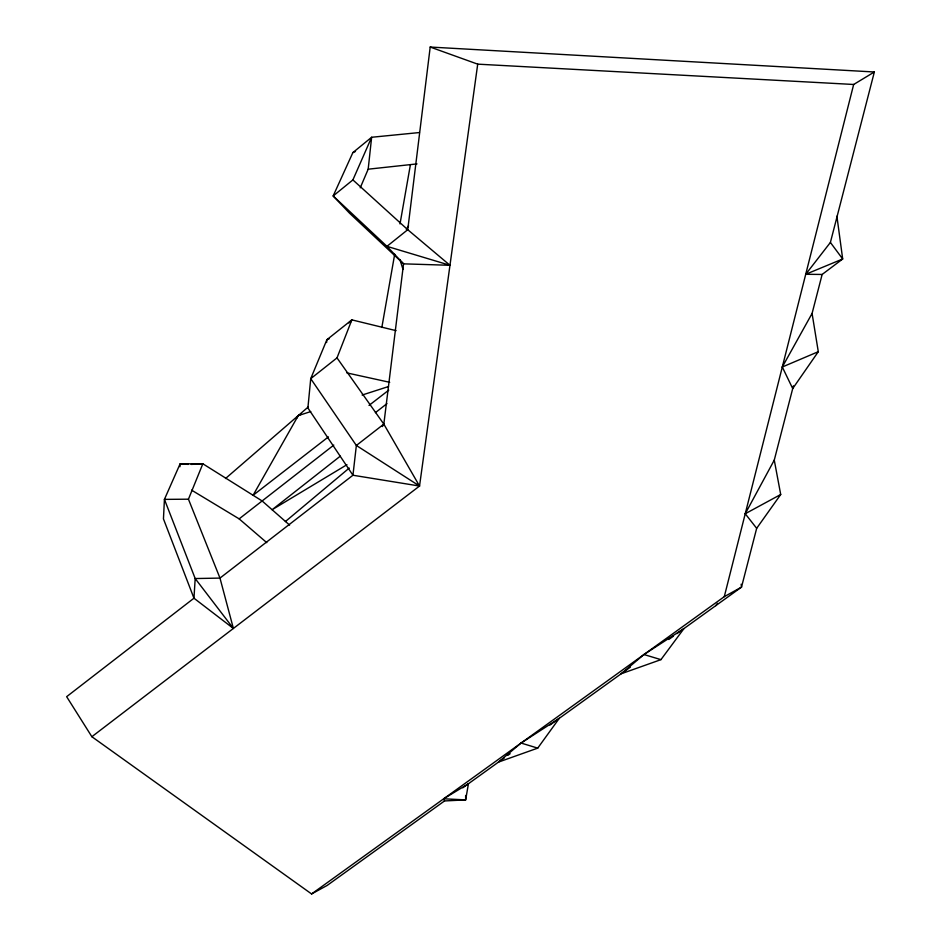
<?xml version="1.0" encoding="UTF-8"?>
<svg xmlns="http://www.w3.org/2000/svg" width="941" height="941" viewBox="0 0 941 941"><rect width="100%" height="100%" fill="white"/><g stroke="black" fill="none" stroke-linecap="round" stroke-linejoin="round"><path stroke-width="1.41" d="M179.954 466.724L180.107 463.842L202.844 463.784L262.127 500.953L289.593 525.09M326.598 342.536L326.88 339.713L351.852 319.869L396.09 330.656M360.238 187.824L368.178 169.192L371.636 137.268L419.463 132.54M382.352 426.567L383.834 424.12L403.548 263.845L386.951 246.342L333.161 195.963L352.863 152.607L371.636 137.268L352.899 179.907L333.161 195.963L349.452 213.101L403.548 263.845L449.974 265.291L407.747 229.698L352.899 179.907M836.902 216.218L842.689 258.987L822.14 274.454L805.719 274.29L830.397 242.449L874.354 71.987L430.202 47.05L407.747 229.698L386.951 246.342L449.974 265.291M430.202 47.05L477.71 64.153L419.533 486.038L91.865 736.709L66.646 696.681L193.964 598.205L195.187 578.55L164.428 499.377L180.107 463.842L188.353 464.395M381.834 327.468L394.691 254.246M400.007 223.934L410.417 164.64M91.865 736.709L311.589 893.95L724.288 596.665L853.663 84.478L874.354 71.987M793.416 385.834L774.267 460.114L780.712 494.507L756.67 528.324L741.508 587.125L676.967 633.599M812.083 313.447L818.294 351.699L792.71 388.574L782.3 367.002L812.083 313.447L822.14 274.454M337.007 357.886L383.834 424.12L419.533 486.038L352.946 475.24L307.895 407.971L310.73 378.67L337.007 357.886L351.852 319.869L348.793 322.904M188.447 499.189L164.428 499.377L163.452 518.891L193.964 598.205L233.38 628.447L219.982 578.092L188.447 499.189L202.844 463.784L191.188 464.407M756.67 528.324L745.237 513.739L774.267 460.114M296.803 418.133L298.25 415.604L300.873 414.322M350.381 322.398L351.852 319.869M406.336 229.533L408.57 225.769M537.723 748.13L559.307 718.301L521.067 743.049L498.483 762.092L537.723 748.13L521.067 743.049M715.795 605.639L717.489 603.322M660.935 659.653L683.978 628.553L643.973 654.524L621.131 673.791L660.935 659.653L643.973 654.524M225.522 478.522L308.154 407.041M285.382 521.561L349.229 468.077M340.266 456.173L272.114 509.728L346.947 464.701M191.599 490.143L239.155 518.867L333.796 445.093M375.4 412.652L386.963 403.642M383.834 424.12L356.357 445.469L352.946 475.24L219.982 578.092L195.187 578.55L233.38 628.447M328.433 436.883L253.082 495.284L298.25 415.604L310.742 411.582M369.013 405.43L388.727 390.162M444.505 800.956L443.693 798.791L468.442 783.724L465.654 799.885L444.505 800.956L327.115 885.469L311.589 893.95M462.737 787.829L504.305 757.905M507.799 755.388L510.128 753.706M549.909 725.064L630.399 667.122M668.78 639.48L673.462 636.116M724.288 596.665L741.508 587.125L741.155 584.232M745.237 513.739L780.712 494.507M352.863 152.607L355.475 151.466M782.3 367.002L818.294 351.699M329.362 338.666L326.88 339.713L310.73 378.67L356.357 445.469L419.533 486.038L417.286 484.227M805.719 274.29L842.689 258.987L830.397 242.449M362.12 395.044L388.504 386.551M368.178 169.192L417.004 163.899M443.693 798.791L465.654 799.885L465.642 795.486M477.71 64.153L853.663 84.478M346.876 372.907L389.703 382.305M239.155 518.867L266.785 542.663M399.925 259.61L403.007 269.361"/></g></svg>
